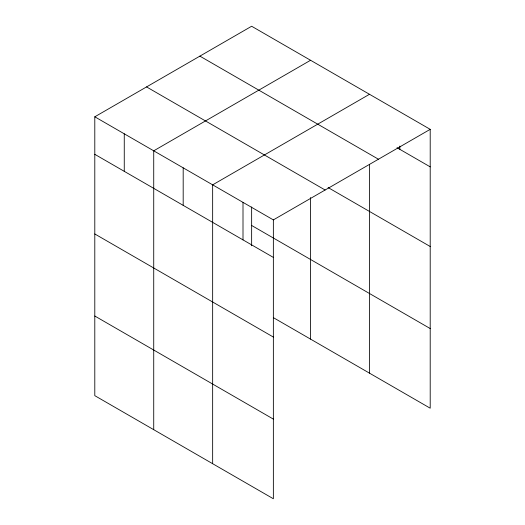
<?xml version="1.0" encoding="UTF-8"?>
<svg xmlns="http://www.w3.org/2000/svg" width="525" height="525" viewBox="0 0 525 525"><rect width="100%" height="100%" fill="white"/><g stroke="black" fill="none" stroke-linecap="round" stroke-linejoin="round"><path stroke-width="0.79" d="M94.795 116.799L273.361 219.896L273.361 498.75L94.795 395.66L94.795 116.799L251.639 26.25L430.205 129.34L430.205 408.201L273.387 317.658M310.564 60.27L153.727 150.819L153.727 429.68M369.488 94.29L212.651 184.846L212.651 463.7M273.361 219.896L430.205 129.34M397.025 147.709L430.205 166.865M199.881 56.129L378.446 159.226M328.105 187.556L430.205 246.501M146.554 86.92L325.119 190.011M251.639 225.468L430.205 328.558M94.795 154.324L273.361 257.414M94.795 233.96L273.361 337.057M94.795 316.017L273.361 419.108M399.847 146.075L399.847 149.336M369.488 164.318L369.488 373.144M310.564 197.544L310.564 339.124M251.639 206.962L251.639 245.779M243.003 202.368L243.003 239.892M183.186 167.829L183.186 205.354M124.261 133.809L124.261 171.334"/></g></svg>
